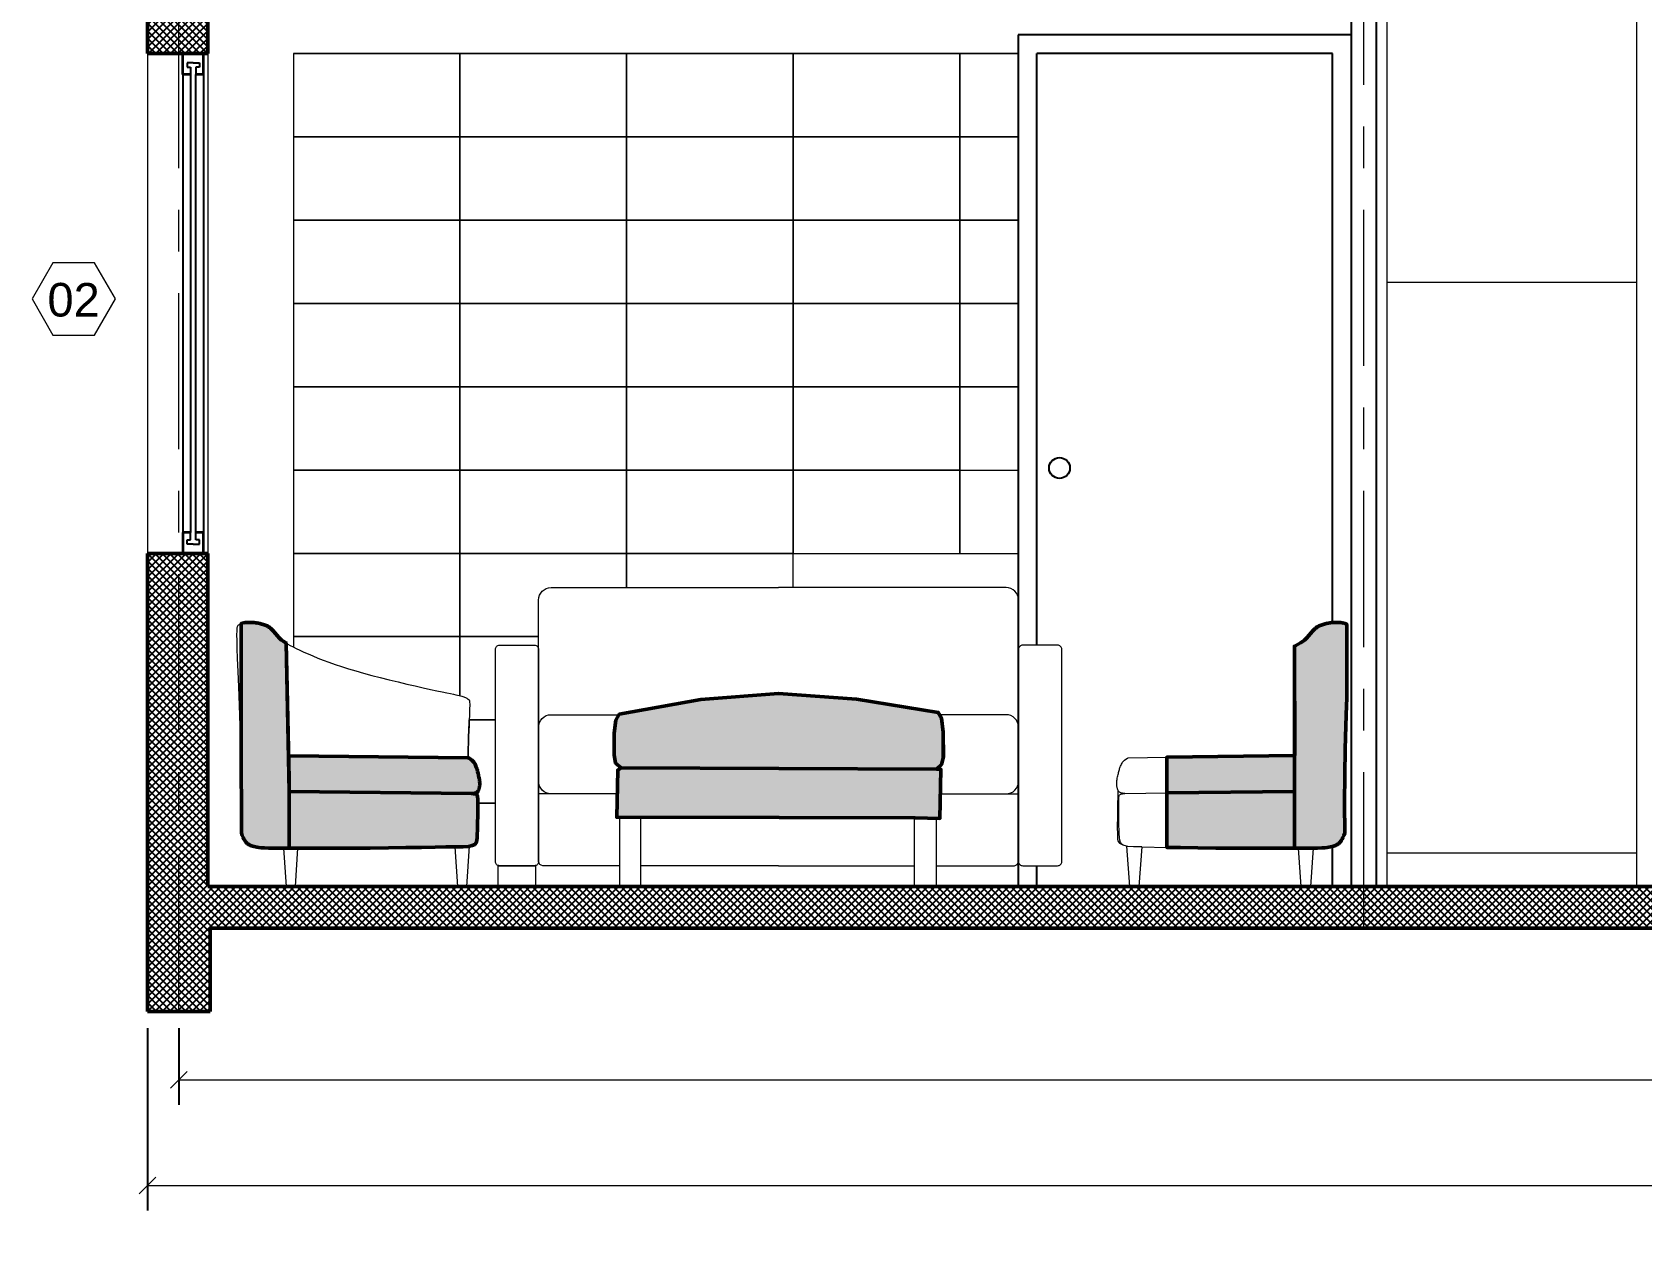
# Model space of a CAD drawing. Header units: inches. Extents: x -1721 to -585, y -6348 to -3019.
# Drawn here: x -957.595 to -953.731, y -3164.342 to -3161.426 of the extents above; entities that cross this region are included whole.
import ezdxf

# ---------------------------------------------------------------- set-up
doc = ezdxf.new("R2010")
doc.units = ezdxf.units.IN
doc.header["$MEASUREMENT"] = 0
doc.linetypes.add('$0$CENTRO2', pattern=[1.125, 0.75, -0.125, 0.125, -0.125])
for name, color, linetype, lineweight in [('$0$A-ELEV-MBE1_Num_Penna__7', 7, 'Continuous', 18), ('$0$A-SECT-MCUT', 7, 'Continuous', 35), ('$0$AA - montanti', 7, 'Continuous', 35), ('$0$AA - pareti sezionate', 236, 'Continuous', 50), ('$0$AA - serramenti e porte', 4, 'Continuous', 25), ('$0$AA - struttura finestre', 6, 'Continuous', 25), ('$0$AA pareti non sezionate', 2, 'Continuous', 25), ('$0$AA- arredo', 8, 'Continuous', 18), ('$0$SEZIONE ARREDO', 8, 'Continuous', 25), ('$1$AA - linee quote', 3, 'Continuous', 13)]:
    doc.layers.add(name, color=color, linetype=linetype, lineweight=lineweight)
doc.layers.add('$0$SEZIONE ARREDO_Num_Penna__2', color=7, linetype='Continuous', lineweight=18, true_color=0x666666)
doc.layers.add('$0$SEZIONE ARREDO_Num_Penna__251', color=7, linetype='Continuous', lineweight=18, true_color=0x656565)
doc.styles.add('$0$ARIAL', font='Arial.ttf')
doc.styles.add('$4$E-ROMANS', font='romans.shx', dxfattribs={"width": 0.8})
doc.dimstyles.new('$0$E-0100_TICK_12', dxfattribs={"dimscale": 0.001, "dimtxt": 70, "dimasz": 40, "dimexe": 60, "dimexo": 40, "dimgap": 60, "dimtad": 4, "dimdec": 0, "dimlfac": 100, "dimzin": 0, "dimdsep": 46, "dimtxsty": '$4$E-ROMANS', "dimblk": 'OBLIQUE', "dimblk1": 'OBLIQUE', "dimblk2": 'OBLIQUE', "dimcen": 60, "dimclrd": 256, "dimclre": 256, "dimclrt": 256, "dimadec": 0, "dimazin": 0, "dimtfac": 1, "dimtdec": 0, "dimtmove": 1, "dimatfit": 3, "dimldrblk": '$0$_Open90', "dimfxl": 1, "dimtfill": 1, "dimtolj": 1, "dimtzin": 0, "dimlwd": -1, "dimarcsym": 0})

# ---------------------------------------------------------------- blocks, each defined once
blk = doc.blocks.new('_Oblique')
at = {"color": 0, "linetype": 'ByBlock', "lineweight": -2}
blk.add_line((-0.5, -0.5), (0.5, 0.5), dxfattribs=at)
blk = doc.blocks.new('*D214')
at = {"layer": '$1$AA - linee quote', "linetype": 'Continuous', "lineweight": -2, "transparency": 16777216}
for p, q in [((-957.2432, -3163.8174), (-957.2432, -3164.0014)), ((-948.3232, -3163.8199), (-948.3232, -3164.0014))]:
    blk.add_line(p, q, dxfattribs=at)
at = {"layer": '$1$AA - linee quote', "transparency": 16777216}
blk.add_line((-957.2432, -3163.9414), (-948.3232, -3163.9414), dxfattribs=at)
at = {"layer": 'DEFPOINTS', "color": 0, "linetype": 'Continuous', "transparency": 16777216}
for p in [(-957.2432, -3163.7774), (-948.3232, -3163.7799), (-948.3232, -3163.9414)]:
    blk.add_point(p, dxfattribs=at)
at = {"layer": '$1$AA - linee quote', "linetype": 'Continuous', "transparency": 16777216, "xscale": 0.04, "yscale": 0.04, "zscale": 0.04, "rotation": 180}
blk.add_blockref('_Oblique', (-957.2432, -3163.9414), dxfattribs=at)
at = {"layer": '$1$AA - linee quote', "linetype": 'Continuous', "transparency": 16777216, "xscale": 0.04, "yscale": 0.04, "zscale": 0.04}
blk.add_blockref('_Oblique', (-948.3232, -3163.9414), dxfattribs=at)
at = {"layer": '$1$AA - linee quote', "linetype": 'Continuous', "transparency": 16777216, "insert": (-952.7832, -3164.0364), "char_height": 0.07, "attachment_point": 5, "style": '$4$E-ROMANS', "bg_fill": 3, "box_fill_scale": 1.25, "bg_fill_color": 256, "bg_fill_true_color": 13158600, "bg_fill_transparency": 0}
blk.add_mtext('\\A1;892', dxfattribs=at)
blk = doc.blocks.new('$0$_Open90')
at = {"color": 0, "linetype": 'ByBlock', "lineweight": -2}
for p, q in [((-19.685, 19.685), (0, 0)), ((0, 0), (-39.37, 0)), ((0, 0), (-19.685, -19.685))]:
    blk.add_line(p, q, dxfattribs=at)
blk = doc.blocks.new('*D215')
at = {"layer": '$1$AA - linee quote', "linetype": 'Continuous', "lineweight": -2, "transparency": 16777216}
for p, q in [((-957.3182, -3163.8174), (-957.3182, -3164.255)), ((-948.2482, -3163.8174), (-948.2482, -3164.255))]:
    blk.add_line(p, q, dxfattribs=at)
at = {"layer": '$1$AA - linee quote', "transparency": 16777216}
blk.add_line((-957.3182, -3164.195), (-948.2482, -3164.195), dxfattribs=at)
at = {"layer": 'DEFPOINTS', "color": 0, "linetype": 'Continuous', "transparency": 16777216}
for p in [(-957.3182, -3163.7774), (-948.2482, -3163.7774), (-948.2482, -3164.195)]:
    blk.add_point(p, dxfattribs=at)
at = {"layer": '$1$AA - linee quote', "linetype": 'Continuous', "transparency": 16777216, "xscale": 0.04, "yscale": 0.04, "zscale": 0.04, "rotation": 180}
blk.add_blockref('_Oblique', (-957.3182, -3164.195), dxfattribs=at)
at = {"layer": '$1$AA - linee quote', "linetype": 'Continuous', "transparency": 16777216, "xscale": 0.04, "yscale": 0.04, "zscale": 0.04}
blk.add_blockref('_Oblique', (-948.2482, -3164.195), dxfattribs=at)
at = {"layer": '$1$AA - linee quote', "linetype": 'Continuous', "transparency": 16777216, "insert": (-952.7832, -3164.29), "char_height": 0.07, "attachment_point": 5, "style": '$4$E-ROMANS', "bg_fill": 3, "box_fill_scale": 1.25, "bg_fill_color": 256, "bg_fill_true_color": 13158600, "bg_fill_transparency": 0}
blk.add_mtext('\\A1;907', dxfattribs=at)

msp = doc.modelspace()

# ---------------------------------------------------------------- hatches: boundary and pattern name
at = {"layer": '$0$SEZIONE ARREDO', "true_color": 0x000000}
h = msp.add_hatch(dxfattribs=at)
h.set_pattern_fill('ANSI37', color=18, scale=0.1, angle=-90)
h.set_pattern_definition([(315, (-1209.965505, -3057.126027), (0.00883883476, 0.00883883476), []), (45, (-1209.965505, -3057.126027), (-0.00883883476, 0.00883883476), [])])
h.paths.add_polyline_path([(-957.1736, -3161.4774), (-957.1736, -3161.2281), (-957.1682, -3161.2281), (-951.4182, -3161.2281), (-951.2682, -3161.2281), (-948.3882, -3161.2281), (-948.3882, -3163.4774), (-957.1736, -3163.4774), (-957.1736, -3162.6774), (-957.3182, -3162.6774), (-957.3182, -3163.4774), (-957.3182, -3163.7774), (-957.1682, -3163.7774), (-957.1682, -3163.5774), (-951.4182, -3163.5774), (-948.3982, -3163.5774), (-948.3982, -3163.7799), (-948.2482, -3163.7799), (-948.2482, -3161.1281), (-951.2732, -3161.1281), (-957.3182, -3161.1281), (-957.3182, -3161.4774)])
at = {"layer": '$0$SEZIONE ARREDO_Num_Penna__251', "linetype": 'Continuous', "lineweight": 18, "true_color": 0x656565}
for points in [[(-957.0935, -3163.1885), (-957.0932, -3163.2088), (-957.0927, -3163.2764), (-957.093, -3163.3496), (-957.0908, -3163.3552), (-957.0888, -3163.3598), (-957.0869, -3163.3637), (-957.085, -3163.3668), (-957.0832, -3163.3694), (-957.0814, -3163.3715), (-957.0796, -3163.3732), (-957.0777, -3163.3748), (-957.0756, -3163.3762), (-957.0735, -3163.3775), (-957.0711, -3163.3787), (-957.0685, -3163.3797), (-957.0657, -3163.3807), (-957.0625, -3163.3816), (-957.059, -3163.3824), (-957.0552, -3163.3831), (-957.0508, -3163.3837), (-957.0452, -3163.3842), (-957.0377, -3163.3846), (-957.0276, -3163.3849), (-957.0139, -3163.3851), (-956.996, -3163.3853), (-956.9786, -3163.3854), (-956.9786, -3163.2183), (-956.9857, -3162.8927), (-956.9864, -3162.8924), (-956.9904, -3162.8898), (-956.9938, -3162.8876), (-956.9965, -3162.8855), (-956.9987, -3162.8836), (-957.0006, -3162.8818), (-957.0023, -3162.8801), (-957.0038, -3162.8783), (-957.0054, -3162.8765), (-957.0069, -3162.8747), (-957.0084, -3162.8728), (-957.01, -3162.8709), (-957.0115, -3162.869), (-957.0131, -3162.8671), (-957.0147, -3162.8652), (-957.0164, -3162.8634), (-957.018, -3162.8617), (-957.0197, -3162.86), (-957.0215, -3162.8584), (-957.0233, -3162.8569), (-957.0252, -3162.8555), (-957.0272, -3162.8541), (-957.0292, -3162.8528), (-957.0314, -3162.8517), (-957.0337, -3162.8506), (-957.0361, -3162.8496), (-957.0385, -3162.8487), (-957.0411, -3162.8479), (-957.0436, -3162.8471), (-957.0463, -3162.8465), (-957.0489, -3162.8459), (-957.0516, -3162.8453), (-957.0543, -3162.8448), (-957.0569, -3162.8444), (-957.0596, -3162.844), (-957.0622, -3162.8437), (-957.0648, -3162.8434), (-957.0674, -3162.8433), (-957.0699, -3162.8431), (-957.0724, -3162.8431), (-957.0749, -3162.8431), (-957.0773, -3162.8431), (-957.0796, -3162.8433), (-957.0818, -3162.8434), (-957.0839, -3162.8437), (-957.086, -3162.844), (-957.0879, -3162.8443), (-957.0897, -3162.8447), (-957.0914, -3162.8451), (-957.093, -3162.8455), (-957.0935, -3162.8457)], [(-954.5201, -3163.385), (-954.5201, -3163.3851), (-954.5094, -3163.3849), (-954.4992, -3163.3846), (-954.4917, -3163.3842), (-954.4861, -3163.3837), (-954.4818, -3163.3831), (-954.4779, -3163.3824), (-954.4744, -3163.3816), (-954.4713, -3163.3807), (-954.4684, -3163.3798), (-954.4658, -3163.3787), (-954.4635, -3163.3775), (-954.4613, -3163.3762), (-954.4593, -3163.3748), (-954.4574, -3163.3733), (-954.4555, -3163.3715), (-954.4537, -3163.3694), (-954.4519, -3163.3668), (-954.4501, -3163.3637), (-954.4481, -3163.3599), (-954.4461, -3163.3552), (-954.4439, -3163.3496), (-954.4442, -3163.2764), (-954.4438, -3163.2089), (-954.4427, -3163.1472), (-954.4413, -3163.0914), (-954.4396, -3163.0418), (-954.4389, -3163.0266), (-954.4389, -3162.8479), (-954.4398, -3162.8473), (-954.4411, -3162.8467), (-954.4424, -3162.8461), (-954.4439, -3162.8456), (-954.4455, -3162.8451), (-954.4472, -3162.8447), (-954.449, -3162.8443), (-954.4509, -3162.844), (-954.453, -3162.8437), (-954.4551, -3162.8435), (-954.4574, -3162.8433), (-954.4597, -3162.8432), (-954.4621, -3162.8431), (-954.4645, -3162.8431), (-954.467, -3162.8431), (-954.4695, -3162.8433), (-954.4721, -3162.8435), (-954.4747, -3162.8437), (-954.4773, -3162.844), (-954.48, -3162.8444), (-954.4827, -3162.8449), (-954.4853, -3162.8454), (-954.488, -3162.8459), (-954.4907, -3162.8465), (-954.4933, -3162.8472), (-954.4959, -3162.8479), (-954.4984, -3162.8487), (-954.5009, -3162.8496), (-954.5033, -3162.8506), (-954.5055, -3162.8517), (-954.5077, -3162.8529), (-954.5098, -3162.8541), (-954.5117, -3162.8555), (-954.5136, -3162.8569), (-954.5155, -3162.8584), (-954.5172, -3162.86), (-954.5189, -3162.8617), (-954.5206, -3162.8635), (-954.5222, -3162.8653), (-954.5238, -3162.8671), (-954.5254, -3162.869), (-954.527, -3162.8709), (-954.5285, -3162.8728), (-954.5301, -3162.8747), (-954.5316, -3162.8765), (-954.5331, -3162.8783), (-954.5346, -3162.8801), (-954.5363, -3162.8818), (-954.5382, -3162.8836), (-954.5405, -3162.8855), (-954.5432, -3162.8876), (-954.5465, -3162.8898), (-954.5505, -3162.8924), (-954.5554, -3162.8952), (-954.5612, -3162.8985), (-954.5646, -3162.9002), (-954.5641, -3163.1625), (-954.5646, -3163.1625), (-954.5646, -3163.2491), (-954.5646, -3163.3854), (-954.5638, -3163.3854), (-954.555, -3163.3854), (-954.555, -3163.3851)], [(-955.8032, -3163.0138), (-955.9895, -3163.0282), (-956.1856, -3163.0638), (-956.1938, -3163.0781), (-956.1982, -3163.1095), (-956.1982, -3163.1615), (-956.1947, -3163.1809), (-956.1815, -3163.1927), (-955.4242, -3163.1957), (-955.4122, -3163.1843), (-955.4082, -3163.1692), (-955.4082, -3163.1201), (-955.4084, -3163.1071), (-955.4124, -3163.073), (-955.42, -3163.0593), (-955.6159, -3163.0275)], [(-956.5493, -3163.1684), (-956.9786, -3163.1633), (-956.9786, -3163.2183), (-956.9779, -3163.249), (-956.5404, -3163.2543), (-956.5401, -3163.2543), (-956.5392, -3163.2542), (-956.5378, -3163.2542), (-956.5362, -3163.254), (-956.5343, -3163.2537), (-956.5323, -3163.2533), (-956.5304, -3163.2527), (-956.5286, -3163.2519), (-956.5271, -3163.2509), (-956.5258, -3163.2497), (-956.5248, -3163.2484), (-956.524, -3163.2469), (-956.5233, -3163.2453), (-956.5227, -3163.2437), (-956.5223, -3163.2421), (-956.5219, -3163.2404), (-956.5215, -3163.2388), (-956.5212, -3163.2371), (-956.5209, -3163.2355), (-956.5207, -3163.2337), (-956.5206, -3163.2319), (-956.5206, -3163.2299), (-956.5207, -3163.2278), (-956.5209, -3163.2255), (-956.5212, -3163.223), (-956.5216, -3163.2203), (-956.5221, -3163.2175), (-956.5227, -3163.2147), (-956.5233, -3163.2118), (-956.524, -3163.2089), (-956.5246, -3163.2062), (-956.5253, -3163.2035), (-956.5259, -3163.2011), (-956.5265, -3163.1988), (-956.5271, -3163.1966), (-956.5278, -3163.1945), (-956.5284, -3163.1924), (-956.5292, -3163.1904), (-956.53, -3163.1883), (-956.531, -3163.1861), (-956.5321, -3163.1838), (-956.5334, -3163.1815), (-956.535, -3163.1791), (-956.537, -3163.1767), (-956.5396, -3163.1742), (-956.5427, -3163.1718), (-956.5465, -3163.1695), (-956.5487, -3163.1684), (-956.5485, -3163.1608), (-956.5482, -3163.1465), (-956.5478, -3163.132), (-956.5474, -3163.1175), (-956.5469, -3163.1034), (-956.5464, -3163.09), (-956.5459, -3163.0775), (-956.5459, -3163.0774), (-956.5466, -3163.0774)], [(-955.4242, -3163.1957), (-956.1815, -3163.1927), (-956.1892, -3163.1976), (-956.1919, -3163.3111), (-955.8021, -3163.3113), (-955.4755, -3163.3125), (-955.4157, -3163.3138), (-955.4136, -3163.1962), (-955.4239, -3163.1955)], [(-954.5646, -3163.2491), (-954.5646, -3163.1625), (-954.8711, -3163.1668), (-954.8711, -3163.2528)], [(-956.5256, -3163.2774), (-956.5256, -3163.2758), (-956.5256, -3163.2703), (-956.5257, -3163.2659), (-956.526, -3163.2626), (-956.5264, -3163.2602), (-956.5271, -3163.2584), (-956.528, -3163.2572), (-956.5293, -3163.2563), (-956.5308, -3163.2556), (-956.5326, -3163.2551), (-956.5344, -3163.2548), (-956.5362, -3163.2545), (-956.5379, -3163.2544), (-956.5392, -3163.2543), (-956.5401, -3163.2543), (-956.5404, -3163.2543), (-956.9779, -3163.249), (-956.9786, -3163.2183), (-956.9786, -3163.3854), (-956.9732, -3163.3854), (-956.9446, -3163.3854), (-956.9099, -3163.3854), (-956.8704, -3163.3853), (-956.8278, -3163.3851), (-956.7838, -3163.3849), (-956.7401, -3163.3845), (-956.6984, -3163.384), (-956.6605, -3163.3834), (-956.6279, -3163.3827), (-956.6021, -3163.3819), (-956.5787, -3163.3824), (-956.5609, -3163.3822), (-956.5478, -3163.3812), (-956.5388, -3163.3792), (-956.5329, -3163.3762), (-956.5296, -3163.3721), (-956.5279, -3163.3666), (-956.5271, -3163.3597), (-956.5266, -3163.3514), (-956.5262, -3163.342), (-956.5259, -3163.3318), (-956.5258, -3163.3212), (-956.5256, -3163.3106), (-956.5256, -3163.3004), (-956.5256, -3163.291), (-956.5256, -3163.2827)], [(-954.5646, -3163.2491), (-954.8711, -3163.2528), (-954.8711, -3163.3835), (-954.8385, -3163.384), (-954.7968, -3163.3845), (-954.7532, -3163.3849), (-954.7092, -3163.3851), (-954.6666, -3163.3853), (-954.6271, -3163.3854), (-954.5924, -3163.3855), (-954.5646, -3163.3854)]]:
    msp.add_hatch(color=251, dxfattribs=at).paths.add_polyline_path(points)

# ---------------------------------------------------------------- linework, layer by layer
at = {"layer": '$0$A-ELEV-MBE1_Num_Penna__7', "color": 7, "linetype": 'Continuous', "lineweight": 18, "flags": 128}
msp.add_lwpolyline([(-956.4832, -3163.2774), (-956.5262, -3163.2774)], dxfattribs=at)
at = {"layer": '$0$A-SECT-MCUT'}
msp.add_lwpolyline([(-957.1682, -3163.4774), (-957.1736, -3163.4774)], dxfattribs=at)
at = {"layer": '$0$AA - montanti'}
for p, q in [((-957.2336, -3161.5274), (-957.2336, -3161.4774)), ((-957.1836, -3161.5274), (-957.1836, -3161.4774)), ((-957.2151, -3161.5274), (-957.2336, -3161.5274)), ((-957.1836, -3161.5274), (-957.202, -3161.5274)), ((-957.2151, -3162.6274), (-957.2336, -3162.6274)), ((-957.2336, -3162.6274), (-957.2336, -3162.6774)), ((-957.1836, -3162.6274), (-957.202, -3162.6274)), ((-957.1836, -3162.6774), (-957.1836, -3162.6274))]:
    msp.add_line(p, q, dxfattribs=at)
at = {"layer": '$0$AA - pareti sezionate'}
for p, q in [((-957.3182, -3161.1281), (-957.3182, -3161.4774)), ((-957.1736, -3161.2281), (-957.1736, -3161.4774)), ((-957.1736, -3161.4774), (-957.3182, -3161.4774)), ((-957.1736, -3162.6774), (-957.3182, -3162.6774)), ((-957.3182, -3162.6774), (-957.3182, -3163.4774)), ((-957.1736, -3163.4774), (-957.1736, -3162.6774)), ((-957.0945, -3162.8461), (-957.093, -3162.8455)), ((-957.093, -3162.8455), (-957.0914, -3162.8451)), ((-957.0914, -3162.8451), (-957.0897, -3162.8447)), ((-957.0897, -3162.8447), (-957.0879, -3162.8443)), ((-957.0879, -3162.8443), (-957.086, -3162.844)), ((-957.086, -3162.844), (-957.0839, -3162.8437)), ((-957.0839, -3162.8437), (-957.0818, -3162.8434)), ((-957.0818, -3162.8434), (-957.0796, -3162.8433)), ((-957.0796, -3162.8433), (-957.0773, -3162.8431)), ((-957.0773, -3162.8431), (-957.0749, -3162.8431)), ((-957.0749, -3162.8431), (-957.0724, -3162.8431)), ((-957.0724, -3162.8431), (-957.0699, -3162.8431)), ((-957.0699, -3162.8431), (-957.0674, -3162.8433)), ((-957.0674, -3162.8433), (-957.0648, -3162.8434)), ((-957.0648, -3162.8434), (-957.0622, -3162.8437)), ((-957.0622, -3162.8437), (-957.0596, -3162.844)), ((-957.0596, -3162.844), (-957.0569, -3162.8444)), ((-957.0569, -3162.8444), (-957.0543, -3162.8448)), ((-957.0543, -3162.8448), (-957.0516, -3162.8453)), ((-957.0516, -3162.8453), (-957.0489, -3162.8459)), ((-957.0489, -3162.8459), (-957.0463, -3162.8465)), ((-957.0463, -3162.8465), (-957.0436, -3162.8471)), ((-957.0436, -3162.8471), (-957.0411, -3162.8479)), ((-957.0411, -3162.8479), (-957.0385, -3162.8487)), ((-957.0385, -3162.8487), (-957.0361, -3162.8496)), ((-957.0361, -3162.8496), (-957.0337, -3162.8506)), ((-957.0337, -3162.8506), (-957.0314, -3162.8517)), ((-957.0314, -3162.8517), (-957.0292, -3162.8528)), ((-957.0292, -3162.8528), (-957.0272, -3162.8541)), ((-957.0272, -3162.8541), (-957.0252, -3162.8555)), ((-957.0252, -3162.8555), (-957.0233, -3162.8569)), ((-957.0233, -3162.8569), (-957.0215, -3162.8584)), ((-957.0215, -3162.8584), (-957.0197, -3162.86)), ((-957.0197, -3162.86), (-957.018, -3162.8617)), ((-957.018, -3162.8617), (-957.0164, -3162.8634)), ((-957.0164, -3162.8634), (-957.0147, -3162.8652)), ((-957.0147, -3162.8652), (-957.0131, -3162.8671)), ((-957.0131, -3162.8671), (-957.0115, -3162.869)), ((-957.0115, -3162.869), (-957.01, -3162.8709)), ((-957.01, -3162.8709), (-957.0084, -3162.8728)), ((-957.0084, -3162.8728), (-957.0069, -3162.8747)), ((-957.0069, -3162.8747), (-957.0054, -3162.8765)), ((-957.0054, -3162.8765), (-957.0038, -3162.8783)), ((-957.0038, -3162.8783), (-957.0023, -3162.8801)), ((-957.0023, -3162.8801), (-957.0006, -3162.8818)), ((-957.0006, -3162.8818), (-956.9987, -3162.8836)), ((-956.9987, -3162.8836), (-956.9965, -3162.8855)), ((-956.9965, -3162.8855), (-956.9938, -3162.8876)), ((-956.9938, -3162.8876), (-956.9904, -3162.8898)), ((-956.9904, -3162.8898), (-956.9864, -3162.8924)), ((-956.9779, -3163.249), (-956.9857, -3162.8927)), ((-956.5493, -3163.1684), (-956.9786, -3163.1633)), ((-957.0927, -3163.2764), (-957.0932, -3163.2088)), ((-956.5404, -3163.2543), (-956.9779, -3163.249)), ((-957.093, -3163.3496), (-957.0927, -3163.2764)), ((-957.0908, -3163.3552), (-957.093, -3163.3496)), ((-957.0888, -3163.3598), (-957.0908, -3163.3552)), ((-957.0869, -3163.3637), (-957.0888, -3163.3598)), ((-957.085, -3163.3668), (-957.0869, -3163.3637)), ((-957.0832, -3163.3694), (-957.085, -3163.3668)), ((-957.0814, -3163.3715), (-957.0832, -3163.3694)), ((-957.0796, -3163.3732), (-957.0814, -3163.3715)), ((-957.0777, -3163.3748), (-957.0796, -3163.3732)), ((-957.0756, -3163.3762), (-957.0777, -3163.3748)), ((-957.0735, -3163.3775), (-957.0756, -3163.3762)), ((-957.0711, -3163.3787), (-957.0735, -3163.3775)), ((-957.0685, -3163.3797), (-957.0711, -3163.3787)), ((-957.0657, -3163.3807), (-957.0685, -3163.3797)), ((-957.0625, -3163.3816), (-957.0657, -3163.3807)), ((-957.059, -3163.3824), (-957.0625, -3163.3816)), ((-957.0552, -3163.3831), (-957.059, -3163.3824)), ((-957.0508, -3163.3837), (-957.0552, -3163.3831)), ((-957.0452, -3163.3842), (-957.0508, -3163.3837)), ((-957.0377, -3163.3846), (-957.0452, -3163.3842)), ((-957.0276, -3163.3849), (-957.0377, -3163.3846)), ((-957.0139, -3163.3851), (-957.0276, -3163.3849)), ((-956.996, -3163.3853), (-957.0139, -3163.3851)), ((-956.9732, -3163.3854), (-956.996, -3163.3853)), ((-956.9446, -3163.3854), (-956.9732, -3163.3854)), ((-956.9099, -3163.3854), (-956.9446, -3163.3854)), ((-956.8704, -3163.3853), (-956.9099, -3163.3854)), ((-956.8278, -3163.3851), (-956.8704, -3163.3853)), ((-956.7838, -3163.3849), (-956.8278, -3163.3851)), ((-956.7401, -3163.3845), (-956.7838, -3163.3849)), ((-956.6984, -3163.384), (-956.7401, -3163.3845)), ((-956.6605, -3163.3834), (-956.6984, -3163.384)), ((-956.6279, -3163.3827), (-956.6605, -3163.3834)), ((-956.6021, -3163.3819), (-956.6279, -3163.3827)), ((-957.3182, -3163.7774), (-957.3182, -3163.4774)), ((-957.1682, -3163.5774), (-957.1682, -3163.7774)), ((-957.1682, -3163.7774), (-957.3182, -3163.7774)), ((-957.1732, -3163.7774), (-957.3132, -3163.7774))]:
    msp.add_line(p, q, dxfattribs=at)
at = {"layer": '$0$AA - pareti sezionate', "linetype": 'ByBlock'}
msp.add_line((-954.5646, -3162.9002), (-954.5646, -3163.2491), dxfattribs=at)
at = {"layer": '$0$AA - pareti sezionate', "flags": 128}
for points in [[(-957.0935, -3163.1885), (-957.0932, -3163.2088), (-957.0927, -3163.2764), (-957.093, -3163.3496), (-957.0908, -3163.3552), (-957.0888, -3163.3598), (-957.0869, -3163.3637), (-957.085, -3163.3668), (-957.0832, -3163.3694), (-957.0814, -3163.3715), (-957.0796, -3163.3732), (-957.0777, -3163.3748), (-957.0756, -3163.3762), (-957.0735, -3163.3775), (-957.0711, -3163.3787), (-957.0685, -3163.3797), (-957.0657, -3163.3807), (-957.0625, -3163.3816), (-957.059, -3163.3824), (-957.0552, -3163.3831), (-957.0508, -3163.3837), (-957.0452, -3163.3842), (-957.0377, -3163.3846), (-957.0276, -3163.3849), (-957.0139, -3163.3851), (-956.996, -3163.3853), (-956.9786, -3163.3854), (-956.9786, -3163.2183), (-956.9857, -3162.8927), (-956.9864, -3162.8924), (-956.9904, -3162.8898), (-956.9938, -3162.8876), (-956.9965, -3162.8855), (-956.9987, -3162.8836), (-957.0006, -3162.8818), (-957.0023, -3162.8801), (-957.0038, -3162.8783), (-957.0054, -3162.8765), (-957.0069, -3162.8747), (-957.0084, -3162.8728), (-957.01, -3162.8709), (-957.0115, -3162.869), (-957.0131, -3162.8671), (-957.0147, -3162.8652), (-957.0164, -3162.8634), (-957.018, -3162.8617), (-957.0197, -3162.86), (-957.0215, -3162.8584), (-957.0233, -3162.8569), (-957.0252, -3162.8555), (-957.0272, -3162.8541), (-957.0292, -3162.8528), (-957.0314, -3162.8517), (-957.0337, -3162.8506), (-957.0361, -3162.8496), (-957.0385, -3162.8487), (-957.0411, -3162.8479), (-957.0436, -3162.8471), (-957.0463, -3162.8465), (-957.0489, -3162.8459), (-957.0516, -3162.8453), (-957.0543, -3162.8448), (-957.0569, -3162.8444), (-957.0596, -3162.844), (-957.0622, -3162.8437), (-957.0648, -3162.8434), (-957.0674, -3162.8433), (-957.0699, -3162.8431), (-957.0724, -3162.8431), (-957.0749, -3162.8431), (-957.0773, -3162.8431), (-957.0796, -3162.8433), (-957.0818, -3162.8434), (-957.0839, -3162.8437), (-957.086, -3162.844), (-957.0879, -3162.8443), (-957.0897, -3162.8447), (-957.0914, -3162.8451), (-957.093, -3162.8455), (-957.0935, -3162.8457)], [(-955.8032, -3163.0138), (-955.9895, -3163.0282), (-956.1856, -3163.0638), (-956.1938, -3163.0781), (-956.1982, -3163.1095), (-956.1982, -3163.1615), (-956.1947, -3163.1809), (-956.1815, -3163.1927), (-955.4242, -3163.1957), (-955.4122, -3163.1843), (-955.4082, -3163.1692), (-955.4082, -3163.1201), (-955.4084, -3163.1071), (-955.4124, -3163.073), (-955.42, -3163.0593), (-955.6159, -3163.0275)], [(-955.4242, -3163.1957), (-956.1815, -3163.1927), (-956.1892, -3163.1976), (-956.1919, -3163.3111), (-955.8021, -3163.3113), (-955.4755, -3163.3125), (-955.4157, -3163.3138), (-955.4136, -3163.1962), (-955.4239, -3163.1955)], [(-956.5256, -3163.2774), (-956.5256, -3163.2758), (-956.5256, -3163.2703), (-956.5257, -3163.2659), (-956.526, -3163.2626), (-956.5264, -3163.2602), (-956.5271, -3163.2584), (-956.528, -3163.2572), (-956.5293, -3163.2563), (-956.5308, -3163.2556), (-956.5326, -3163.2551), (-956.5344, -3163.2548), (-956.5362, -3163.2545), (-956.5379, -3163.2544), (-956.5392, -3163.2543), (-956.5401, -3163.2543), (-956.5404, -3163.2543), (-956.9779, -3163.249), (-956.9786, -3163.2183), (-956.9786, -3163.3854), (-956.9732, -3163.3854), (-956.9446, -3163.3854), (-956.9099, -3163.3854), (-956.8704, -3163.3853), (-956.8278, -3163.3851), (-956.7838, -3163.3849), (-956.7401, -3163.3845), (-956.6984, -3163.384), (-956.6605, -3163.3834), (-956.6279, -3163.3827), (-956.6021, -3163.3819), (-956.5787, -3163.3824), (-956.5609, -3163.3822), (-956.5478, -3163.3812), (-956.5388, -3163.3792), (-956.5329, -3163.3762), (-956.5296, -3163.3721), (-956.5279, -3163.3666), (-956.5271, -3163.3597), (-956.5266, -3163.3514), (-956.5262, -3163.342), (-956.5259, -3163.3318), (-956.5258, -3163.3212), (-956.5256, -3163.3106), (-956.5256, -3163.3004), (-956.5256, -3163.291), (-956.5256, -3163.2827)]]:
    msp.add_lwpolyline(points, close=True, dxfattribs=at)
at = {"layer": '$0$AA - pareti sezionate', "linetype": 'ByBlock', "flags": 128}
for points in [[(-954.5201, -3163.385), (-954.5201, -3163.3851), (-954.5094, -3163.3849), (-954.4992, -3163.3846), (-954.4917, -3163.3842), (-954.4861, -3163.3837), (-954.4818, -3163.3831), (-954.4779, -3163.3824), (-954.4744, -3163.3816), (-954.4713, -3163.3807), (-954.4684, -3163.3798), (-954.4658, -3163.3787), (-954.4635, -3163.3775), (-954.4613, -3163.3762), (-954.4593, -3163.3748), (-954.4574, -3163.3733), (-954.4555, -3163.3715), (-954.4537, -3163.3694), (-954.4519, -3163.3668), (-954.4501, -3163.3637), (-954.4481, -3163.3599), (-954.4461, -3163.3552), (-954.4439, -3163.3496), (-954.4442, -3163.2764), (-954.4438, -3163.2089), (-954.4427, -3163.1472), (-954.4413, -3163.0914), (-954.4396, -3163.0418), (-954.4389, -3163.0266), (-954.4389, -3162.8479), (-954.4398, -3162.8473), (-954.4411, -3162.8467), (-954.4424, -3162.8461), (-954.4439, -3162.8456), (-954.4455, -3162.8451), (-954.4472, -3162.8447), (-954.449, -3162.8443), (-954.4509, -3162.844), (-954.453, -3162.8437), (-954.4551, -3162.8435), (-954.4574, -3162.8433), (-954.4597, -3162.8432), (-954.4621, -3162.8431), (-954.4645, -3162.8431), (-954.467, -3162.8431), (-954.4695, -3162.8433), (-954.4721, -3162.8435), (-954.4747, -3162.8437), (-954.4773, -3162.844), (-954.48, -3162.8444), (-954.4827, -3162.8449), (-954.4853, -3162.8454), (-954.488, -3162.8459), (-954.4907, -3162.8465), (-954.4933, -3162.8472), (-954.4959, -3162.8479), (-954.4984, -3162.8487), (-954.5009, -3162.8496), (-954.5033, -3162.8506), (-954.5055, -3162.8517), (-954.5077, -3162.8529), (-954.5098, -3162.8541), (-954.5117, -3162.8555), (-954.5136, -3162.8569), (-954.5155, -3162.8584), (-954.5172, -3162.86), (-954.5189, -3162.8617), (-954.5206, -3162.8635), (-954.5222, -3162.8653), (-954.5238, -3162.8671), (-954.5254, -3162.869), (-954.527, -3162.8709), (-954.5285, -3162.8728), (-954.5301, -3162.8747), (-954.5316, -3162.8765), (-954.5331, -3162.8783), (-954.5346, -3162.8801), (-954.5363, -3162.8818), (-954.5382, -3162.8836), (-954.5405, -3162.8855), (-954.5432, -3162.8876), (-954.5465, -3162.8898), (-954.5505, -3162.8924), (-954.5554, -3162.8952), (-954.5612, -3162.8985), (-954.5646, -3162.9002), (-954.5641, -3163.1625), (-954.5646, -3163.1625), (-954.5646, -3163.2491), (-954.5646, -3163.3854), (-954.5638, -3163.3854), (-954.555, -3163.3854), (-954.555, -3163.3851)], [(-954.5646, -3163.2491), (-954.5646, -3163.1625), (-954.8711, -3163.1668), (-954.8711, -3163.2528)], [(-954.5646, -3163.2491), (-954.8711, -3163.2528), (-954.8711, -3163.3835), (-954.8385, -3163.384), (-954.7968, -3163.3845), (-954.7532, -3163.3849), (-954.7092, -3163.3851), (-954.6666, -3163.3853), (-954.6271, -3163.3854), (-954.5924, -3163.3855), (-954.5646, -3163.3854)]]:
    msp.add_lwpolyline(points, close=True, dxfattribs=at)
at = {"layer": '$0$AA - pareti sezionate', "flags": 128}
for points in [[(-956.1815, -3163.1927), (-956.1947, -3163.1809), (-956.1982, -3163.1615), (-956.1982, -3163.1095), (-956.1938, -3163.0781), (-956.1856, -3163.0638), (-955.9895, -3163.0282), (-955.8032, -3163.0138), (-955.6159, -3163.0275), (-955.42, -3163.0593), (-955.4124, -3163.073), (-955.4084, -3163.1071), (-955.4073, -3163.1658), (-955.4122, -3163.1843), (-955.4242, -3163.1957), (-956.1815, -3163.1927), (-956.1892, -3163.1976), (-956.1919, -3163.3111), (-955.8021, -3163.3113), (-955.4755, -3163.3125), (-955.4157, -3163.3138), (-955.4136, -3163.1962), (-955.4239, -3163.1955)], [(-956.6021, -3163.3819), (-956.5787, -3163.3824), (-956.5609, -3163.3822), (-956.5478, -3163.3812), (-956.5388, -3163.3792), (-956.5329, -3163.3762), (-956.5296, -3163.3721), (-956.5279, -3163.3666), (-956.5271, -3163.3597), (-956.5266, -3163.3514), (-956.5262, -3163.342), (-956.5259, -3163.3318), (-956.5258, -3163.3212), (-956.5256, -3163.3106), (-956.5256, -3163.3004), (-956.5256, -3163.291), (-956.5256, -3163.2827), (-956.5256, -3163.2758), (-956.5256, -3163.2703), (-956.5257, -3163.2659), (-956.526, -3163.2626), (-956.5264, -3163.2602), (-956.5271, -3163.2584), (-956.528, -3163.2572), (-956.5293, -3163.2563), (-956.5308, -3163.2556), (-956.5326, -3163.2551), (-956.5344, -3163.2548), (-956.5362, -3163.2545), (-956.5379, -3163.2544), (-956.5392, -3163.2543), (-956.5401, -3163.2543), (-956.5404, -3163.2543), (-956.5401, -3163.2543), (-956.5392, -3163.2542), (-956.5378, -3163.2542), (-956.5362, -3163.254), (-956.5343, -3163.2537), (-956.5323, -3163.2533), (-956.5304, -3163.2527), (-956.5286, -3163.2519), (-956.5271, -3163.2509), (-956.5258, -3163.2497), (-956.5248, -3163.2484), (-956.524, -3163.2469), (-956.5233, -3163.2453), (-956.5227, -3163.2437), (-956.5223, -3163.2421), (-956.5219, -3163.2404), (-956.5215, -3163.2388), (-956.5212, -3163.2371), (-956.5209, -3163.2355), (-956.5207, -3163.2337), (-956.5206, -3163.2319), (-956.5206, -3163.2299), (-956.5207, -3163.2278), (-956.5209, -3163.2255), (-956.5212, -3163.223), (-956.5216, -3163.2203), (-956.5221, -3163.2175), (-956.5227, -3163.2147), (-956.5233, -3163.2118), (-956.524, -3163.2089), (-956.5246, -3163.2062), (-956.5253, -3163.2035), (-956.5259, -3163.2011), (-956.5265, -3163.1988), (-956.5271, -3163.1966), (-956.5278, -3163.1945), (-956.5284, -3163.1924), (-956.5292, -3163.1904), (-956.53, -3163.1883), (-956.531, -3163.1861), (-956.5321, -3163.1838), (-956.5334, -3163.1815), (-956.535, -3163.1791), (-956.537, -3163.1767), (-956.5396, -3163.1742), (-956.5427, -3163.1718), (-956.5465, -3163.1695), (-956.5487, -3163.1684)]]:
    msp.add_lwpolyline(points, dxfattribs=at)
at = {"layer": '$0$AA - pareti sezionate'}
for points in [[(-957.1736, -3163.4774), (-948.3882, -3163.4774)], [(-951.4182, -3163.5774), (-957.1682, -3163.5774)]]:
    msp.add_lwpolyline(points, dxfattribs=at)
at = {"layer": '$0$AA - serramenti e porte'}
for p, q in [((-955.2282, -3161.4324), (-955.2282, -3163.4774)), ((-954.4282, -3161.4324), (-955.2282, -3161.4324)), ((-954.4732, -3161.4774), (-955.1832, -3161.4774)), ((-954.6882, -3161.4774), (-955.1832, -3161.4774)), ((-955.1832, -3162.8978), (-955.1832, -3161.4774)), ((-954.4731, -3162.8436), (-954.4732, -3161.4774)), ((-957.2336, -3161.5274), (-957.2336, -3162.6274)), ((-957.1836, -3161.5274), (-957.1836, -3162.6274)), ((-954.4731, -3163.4774), (-954.4731, -3163.3813)), ((-955.1832, -3163.4774), (-955.1832, -3163.4274))]:
    msp.add_line(p, q, dxfattribs=at)
msp.add_circle((-955.1287, -3162.4724), 0.025, dxfattribs=at)
at = {"layer": '$0$AA - struttura finestre'}
for p, q in [((-957.2086, -3161.4997), (-957.2234, -3161.4997)), ((-957.2234, -3161.4997), (-957.2234, -3161.5098)), ((-957.2234, -3161.5098), (-957.2151, -3161.5098)), ((-957.2151, -3161.5098), (-957.2151, -3161.5274)), ((-957.2151, -3161.5274), (-957.2151, -3162.6274)), ((-957.2086, -3161.4997), (-957.1938, -3161.4997)), ((-957.1938, -3161.5098), (-957.202, -3161.5098)), ((-957.202, -3161.5098), (-957.202, -3161.5274)), ((-957.202, -3162.6274), (-957.202, -3161.5274)), ((-957.1938, -3161.4997), (-957.1938, -3161.5098)), ((-957.2234, -3162.6451), (-957.2151, -3162.6451)), ((-957.2151, -3162.6451), (-957.2151, -3162.6274)), ((-957.202, -3162.6451), (-957.202, -3162.6274)), ((-957.1938, -3162.6451), (-957.202, -3162.6451)), ((-957.1938, -3162.6551), (-957.1938, -3162.6451)), ((-957.2086, -3162.6551), (-957.2234, -3162.6551)), ((-957.2086, -3162.6551), (-957.1938, -3162.6551))]:
    msp.add_line(p, q, dxfattribs=at)
at = {"layer": '$0$AA pareti non sezionate'}
for p, q in [((-954.4282, -3161.2281), (-954.4282, -3163.4774)), ((-954.3682, -3161.2281), (-954.3682, -3163.4774))]:
    msp.add_line(p, q, dxfattribs=at)
at = {"layer": '$0$AA- arredo', "linetype": 'Continuous', "lineweight": 18}
for p, q in [((-954.3432, -3161.2774), (-954.3432, -3163.4774)), ((-953.7432, -3161.2774), (-953.7432, -3163.4774)), ((-953.7432, -3162.0274), (-954.3432, -3162.0274)), ((-957.0959, -3162.8466), (-957.0945, -3162.8461)), ((-957.1036, -3162.8732), (-957.1034, -3162.8635)), ((-957.1035, -3162.887), (-957.1036, -3162.8732)), ((-957.1034, -3162.8635), (-957.103, -3162.8571)), ((-957.103, -3162.8571), (-957.1023, -3162.8533)), ((-957.1023, -3162.8533), (-957.1014, -3162.8511)), ((-957.1014, -3162.8511), (-957.1005, -3162.8499)), ((-957.1005, -3162.8499), (-957.0994, -3162.8489)), ((-957.0994, -3162.8489), (-957.0983, -3162.8481)), ((-957.0983, -3162.8481), (-957.0971, -3162.8473)), ((-957.0971, -3162.8473), (-957.0959, -3162.8466)), ((-957.103, -3162.9058), (-957.1035, -3162.887)), ((-957.1021, -3162.9302), (-957.103, -3162.9058)), ((-956.9864, -3162.8924), (-956.9815, -3162.8952)), ((-956.9815, -3162.8952), (-956.9757, -3162.8984)), ((-956.9757, -3162.8984), (-956.969, -3162.902)), ((-956.969, -3162.902), (-956.9614, -3162.9059)), ((-956.9614, -3162.9059), (-956.9528, -3162.91)), ((-956.9528, -3162.91), (-956.9433, -3162.9144)), ((-956.9433, -3162.9144), (-956.933, -3162.919)), ((-956.933, -3162.919), (-956.9217, -3162.9238)), ((-957.1008, -3162.961), (-957.1021, -3162.9302)), ((-957.0991, -3162.9982), (-957.1008, -3162.961)), ((-956.9217, -3162.9238), (-956.9096, -3162.9287)), ((-956.9096, -3162.9287), (-956.8966, -3162.9337)), ((-956.8966, -3162.9337), (-956.8828, -3162.9388)), ((-956.8828, -3162.9388), (-956.868, -3162.9439)), ((-956.868, -3162.9439), (-956.8524, -3162.9491)), ((-956.8524, -3162.9491), (-956.8357, -3162.9544)), ((-956.8357, -3162.9544), (-956.8181, -3162.9597)), ((-956.8181, -3162.9597), (-956.7996, -3162.965)), ((-957.0974, -3163.0417), (-957.0991, -3162.9982)), ((-956.7996, -3162.965), (-956.78, -3162.9704)), ((-956.78, -3162.9704), (-956.7594, -3162.9758)), ((-956.7594, -3162.9758), (-956.7382, -3162.9811)), ((-956.7382, -3162.9811), (-956.7169, -3162.9862)), ((-956.7169, -3162.9862), (-956.6959, -3162.9912)), ((-956.6959, -3162.9912), (-956.6756, -3162.9958)), ((-956.6756, -3162.9958), (-956.6565, -3163.0001)), ((-956.6565, -3163.0001), (-956.6391, -3163.004)), ((-956.6391, -3163.004), (-956.6237, -3163.0073)), ((-956.6237, -3163.0073), (-956.6107, -3163.0101)), ((-956.6107, -3163.0101), (-956.6, -3163.0123)), ((-956.6, -3163.0123), (-956.5912, -3163.0141)), ((-956.5912, -3163.0141), (-956.5841, -3163.0156)), ((-956.5841, -3163.0156), (-956.5785, -3163.0167)), ((-956.5785, -3163.0167), (-956.5739, -3163.0177)), ((-956.5739, -3163.0177), (-956.5702, -3163.0186)), ((-956.5702, -3163.0186), (-956.567, -3163.0194)), ((-956.567, -3163.0194), (-956.5641, -3163.0203)), ((-956.5641, -3163.0203), (-956.5615, -3163.0212)), ((-956.5615, -3163.0212), (-956.5592, -3163.0221)), ((-956.5592, -3163.0221), (-956.5571, -3163.0229)), ((-956.5571, -3163.0229), (-956.5552, -3163.0238)), ((-956.5552, -3163.0238), (-956.5536, -3163.0246)), ((-956.5536, -3163.0246), (-956.5521, -3163.0254)), ((-956.5521, -3163.0254), (-956.5509, -3163.0261)), ((-956.5509, -3163.0261), (-956.5499, -3163.0267)), ((-956.5499, -3163.0267), (-956.549, -3163.0272)), ((-956.549, -3163.0272), (-956.5482, -3163.0276)), ((-956.5482, -3163.0276), (-956.5476, -3163.0281)), ((-956.5476, -3163.0281), (-956.5471, -3163.0285)), ((-956.5471, -3163.0285), (-956.5467, -3163.029)), ((-956.5467, -3163.029), (-956.5463, -3163.0294)), ((-956.5463, -3163.0294), (-956.546, -3163.03)), ((-956.546, -3163.03), (-956.5457, -3163.0306)), ((-956.5457, -3163.0306), (-956.5454, -3163.0316)), ((-956.5454, -3163.0316), (-956.5452, -3163.0331)), ((-956.5452, -3163.0331), (-956.545, -3163.0354)), ((-956.545, -3163.0354), (-956.5449, -3163.0386)), ((-956.5449, -3163.0386), (-956.5449, -3163.0432)), ((-957.0957, -3163.0914), (-957.0974, -3163.0417)), ((-956.5459, -3163.0775), (-956.5464, -3163.09)), ((-956.5455, -3163.0664), (-956.5459, -3163.0775)), ((-956.5452, -3163.0568), (-956.5455, -3163.0664)), ((-956.545, -3163.0491), (-956.5452, -3163.0568)), ((-956.5449, -3163.0432), (-956.545, -3163.0491)), ((-957.0942, -3163.1472), (-957.0957, -3163.0914)), ((-956.5469, -3163.1034), (-956.5474, -3163.1175)), ((-956.5464, -3163.09), (-956.5469, -3163.1034)), ((-956.5482, -3163.1465), (-956.5485, -3163.1608)), ((-956.5478, -3163.132), (-956.5482, -3163.1465)), ((-956.5474, -3163.1175), (-956.5478, -3163.132)), ((-956.5485, -3163.1608), (-956.5487, -3163.1684)), ((-956.3261, -3163.2547), (-956.3794, -3163.2547)), ((-955.2803, -3163.2547), (-955.227, -3163.2547)), ((-954.8711, -3163.254), (-954.5646, -3163.2491)), ((-956.184, -3163.4774), (-956.184, -3163.3111)), ((-956.1351, -3163.3111), (-956.1351, -3163.4774)), ((-955.4767, -3163.4781), (-955.4767, -3163.3125)), ((-955.4248, -3163.3136), (-955.4248, -3163.4781)), ((-953.7432, -3163.3974), (-954.3432, -3163.3974))]:
    msp.add_line(p, q, dxfattribs=at)
at = {"layer": '$0$AA- arredo'}
for p, q in [((-957.3182, -3161.4774), (-957.3182, -3162.6774)), ((-957.1736, -3161.4774), (-957.1736, -3162.6774)), ((-957.0932, -3163.2088), (-957.0942, -3163.1472)), ((-954.9635, -3163.1681), (-954.8711, -3163.1668)), ((-954.9312, -3163.382), (-954.8711, -3163.3835))]:
    msp.add_line(p, q, dxfattribs=at)
at = {"layer": '$0$AA- arredo', "linetype": 'ByBlock'}
msp.add_line((-954.9717, -3163.254), (-954.8711, -3163.2528), dxfattribs=at)
at = {"layer": '$0$AA- arredo', "linetype": 'Continuous', "lineweight": 18, "flags": 128}
for points in [[(-956.5682, -3161.4774), (-956.9682, -3161.4774), (-956.9682, -3161.6774), (-956.5682, -3161.6774)], [(-956.1682, -3161.4774), (-956.5682, -3161.4774), (-956.5682, -3161.6774), (-956.1682, -3161.6774)], [(-955.7682, -3161.4774), (-956.1682, -3161.4774), (-956.1682, -3161.6774), (-955.7682, -3161.6774)], [(-955.3682, -3161.4774), (-955.7682, -3161.4774), (-955.7682, -3161.6774), (-955.3682, -3161.6774)], [(-956.5682, -3161.6774), (-956.9682, -3161.6774), (-956.9682, -3161.8774), (-956.5682, -3161.8774)], [(-956.1682, -3161.6774), (-956.5682, -3161.6774), (-956.5682, -3161.8774), (-956.1682, -3161.8774)], [(-955.7682, -3161.6774), (-956.1682, -3161.6774), (-956.1682, -3161.8774), (-955.7682, -3161.8774)], [(-955.3682, -3161.6774), (-955.7682, -3161.6774), (-955.7682, -3161.8774), (-955.3682, -3161.8774)], [(-956.5682, -3161.8774), (-956.9682, -3161.8774), (-956.9682, -3162.0774), (-956.5682, -3162.0774)], [(-956.1682, -3161.8774), (-956.5682, -3161.8774), (-956.5682, -3162.0774), (-956.1682, -3162.0774)], [(-955.7682, -3161.8774), (-956.1682, -3161.8774), (-956.1682, -3162.0774), (-955.7682, -3162.0774)], [(-955.3682, -3161.8774), (-955.7682, -3161.8774), (-955.7682, -3162.0774), (-955.3682, -3162.0774)], [(-956.5682, -3162.0774), (-956.9682, -3162.0774), (-956.9682, -3162.2774), (-956.5682, -3162.2774)], [(-956.1682, -3162.0774), (-956.5682, -3162.0774), (-956.5682, -3162.2774), (-956.1682, -3162.2774)], [(-955.7682, -3162.0774), (-956.1682, -3162.0774), (-956.1682, -3162.2774), (-955.7682, -3162.2774)], [(-955.3682, -3162.0774), (-955.7682, -3162.0774), (-955.7682, -3162.2774), (-955.3682, -3162.2774)], [(-956.5682, -3162.2774), (-956.9682, -3162.2774), (-956.9682, -3162.4774), (-956.5682, -3162.4774)], [(-956.1682, -3162.2774), (-956.5682, -3162.2774), (-956.5682, -3162.4774), (-956.1682, -3162.4774)], [(-955.7682, -3162.2774), (-956.1682, -3162.2774), (-956.1682, -3162.4774), (-955.7682, -3162.4774)], [(-955.3682, -3162.2774), (-955.7682, -3162.2774), (-955.7682, -3162.4774), (-955.3682, -3162.4774)], [(-956.5682, -3162.4774), (-956.9682, -3162.4774), (-956.9682, -3162.6774), (-956.5682, -3162.6774)], [(-956.1682, -3162.4774), (-956.5682, -3162.4774), (-956.5682, -3162.6774), (-956.1682, -3162.6774)], [(-955.7682, -3162.4774), (-956.1682, -3162.4774), (-956.1682, -3162.6774), (-955.7682, -3162.6774)], [(-955.3682, -3162.4774), (-955.7682, -3162.4774), (-955.7682, -3162.6774), (-955.3682, -3162.6774)], [(-956.4764, -3163.4274), (-956.3869, -3163.4274), (-956.3869, -3163.4774), (-956.4764, -3163.4774)]]:
    msp.add_lwpolyline(points, close=True, dxfattribs=at)
for points in [[(-956.9682, -3161.4774), (-955.2282, -3161.4774)], [(-955.2282, -3161.4774), (-955.3682, -3161.4774), (-955.3682, -3161.6774), (-955.2282, -3161.6774)], [(-955.2282, -3161.6774), (-955.3682, -3161.6774), (-955.3682, -3161.8774), (-955.2282, -3161.8774)], [(-955.2282, -3161.8774), (-955.3682, -3161.8774), (-955.3682, -3162.0774), (-955.2282, -3162.0774)], [(-955.2282, -3162.0774), (-955.3682, -3162.0774), (-955.3682, -3162.2774), (-955.2282, -3162.2774)], [(-955.2282, -3162.2774), (-955.3682, -3162.2774), (-955.3682, -3162.4774), (-955.2282, -3162.4774)], [(-955.3682, -3162.4774), (-955.3682, -3162.6774), (-955.2282, -3162.6774)], [(-956.5682, -3162.7596), (-956.5682, -3162.6774), (-956.9682, -3162.6774), (-956.9682, -3162.7596)], [(-956.1682, -3162.7596), (-956.1682, -3162.6774), (-956.5682, -3162.6774), (-956.5682, -3162.7596)], [(-955.7682, -3162.7596), (-955.7682, -3162.6774), (-956.1682, -3162.6774), (-956.1682, -3162.7596)], [(-956.9682, -3162.7596), (-956.9682, -3162.8774), (-956.5682, -3162.8774), (-956.5682, -3162.7596)], [(-956.5682, -3162.7596), (-956.5682, -3162.8774), (-956.3794, -3162.8774)], [(-956.5682, -3163.0193), (-956.5682, -3162.8774), (-956.9682, -3162.8774), (-956.9682, -3162.9028)], [(-956.3794, -3162.8774), (-956.5682, -3162.8774), (-956.5682, -3163.0193)], [(-956.4832, -3163.0774), (-956.5466, -3163.0774)], [(-956.5466, -3163.0774), (-956.4832, -3163.0774)], [(-954.9312, -3163.382), (-954.9334, -3163.3821), (-954.9512, -3163.3819), (-954.9643, -3163.3809), (-954.9733, -3163.3789), (-954.9792, -3163.3759), (-954.9825, -3163.3717), (-954.9842, -3163.3663), (-954.985, -3163.3594), (-954.9855, -3163.3511), (-954.9859, -3163.3416), (-954.9862, -3163.3314), (-954.9863, -3163.3209), (-954.9865, -3163.3103), (-954.9865, -3163.3001), (-954.9866, -3163.2906), (-954.9866, -3163.2823), (-954.9866, -3163.2755), (-954.9865, -3163.2699), (-954.9864, -3163.2656), (-954.9861, -3163.2623), (-954.9857, -3163.2599), (-954.985, -3163.2581), (-954.9841, -3163.2569), (-954.9828, -3163.256), (-954.9813, -3163.2553), (-954.9795, -3163.2548), (-954.9777, -3163.2545), (-954.9759, -3163.2542), (-954.9742, -3163.2541), (-954.9729, -3163.254), (-954.972, -3163.254), (-954.9717, -3163.254), (-954.972, -3163.254), (-954.9729, -3163.2539), (-954.9743, -3163.2538), (-954.976, -3163.2537), (-954.9778, -3163.2534), (-954.9798, -3163.253), (-954.9817, -3163.2524), (-954.9835, -3163.2516), (-954.985, -3163.2506), (-954.9863, -3163.2494), (-954.9873, -3163.2481), (-954.9881, -3163.2466), (-954.9888, -3163.245), (-954.9894, -3163.2434), (-954.9898, -3163.2417), (-954.9902, -3163.2401), (-954.9906, -3163.2384), (-954.9909, -3163.2368), (-954.9912, -3163.2351), (-954.9914, -3163.2334), (-954.9915, -3163.2316), (-954.9915, -3163.2296), (-954.9914, -3163.2275), (-954.9912, -3163.2252), (-954.9909, -3163.2227), (-954.9905, -3163.22), (-954.99, -3163.2172), (-954.9894, -3163.2143), (-954.9888, -3163.2115), (-954.9881, -3163.2086), (-954.9875, -3163.2058), (-954.9868, -3163.2032), (-954.9862, -3163.2008), (-954.9856, -3163.1985), (-954.985, -3163.1963), (-954.9844, -3163.1942), (-954.9837, -3163.1921), (-954.9829, -3163.1901), (-954.9821, -3163.188), (-954.9811, -3163.1858), (-954.98, -3163.1835), (-954.9787, -3163.1812), (-954.9771, -3163.1788), (-954.9751, -3163.1763), (-954.9726, -3163.1739), (-954.9694, -3163.1715), (-954.9656, -3163.1692), (-954.9635, -3163.1681)], [(-954.9888, -3163.2451), (-954.9891, -3163.2638), (-954.9893, -3163.2768), (-954.9895, -3163.2899), (-954.9898, -3163.3029), (-954.9899, -3163.3154), (-954.99, -3163.3273), (-954.99, -3163.3383), (-954.9899, -3163.3482), (-954.9897, -3163.3567), (-954.9893, -3163.3637), (-954.9878, -3163.3692), (-954.9845, -3163.3735), (-954.9784, -3163.3767), (-954.977, -3163.377)], [(-956.5262, -3163.2774), (-956.4832, -3163.2774)], [(-956.992, -3163.3853), (-956.9856, -3163.4774), (-956.9633, -3163.4774), (-956.9571, -3163.3854)], [(-956.5808, -3163.3823), (-956.5742, -3163.4774), (-956.5519, -3163.4774), (-956.5453, -3163.3807)], [(-954.9313, -3163.382), (-954.9379, -3163.4771), (-954.9602, -3163.4771), (-954.9668, -3163.3803)], [(-954.5201, -3163.385), (-954.5265, -3163.4771), (-954.5488, -3163.4771), (-954.555, -3163.3851)], [(-955.8032, -3163.4274), (-956.1351, -3163.4274)], [(-955.8032, -3163.4274), (-955.4767, -3163.4274)]]:
    msp.add_lwpolyline(points, dxfattribs=at)
for points in [[(-956.184, -3163.4274), (-956.3694, -3163.4274, -0.350242), (-956.3794, -3163.4174), (-956.3794, -3162.7896, -0.414214), (-956.3494, -3162.7596), (-955.8032, -3162.7596)], [(-955.4248, -3163.4274), (-955.237, -3163.4274, 0.350242), (-955.227, -3163.4174), (-955.227, -3162.7896, 0.414214), (-955.257, -3162.7596), (-955.8032, -3162.7596)], [(-956.1906, -3163.2547), (-956.3494, -3163.2547, -0.414214), (-956.3794, -3163.2247), (-956.3794, -3163.0948, -0.414214), (-956.3494, -3163.0648), (-956.1861, -3163.0648)], [(-955.4146, -3163.2547), (-955.257, -3163.2547, 0.414214), (-955.227, -3163.2247), (-955.227, -3163.0948, 0.414214), (-955.257, -3163.0648), (-955.4169, -3163.0648)]]:
    msp.add_lwpolyline(points, format="xyb", dxfattribs=at)
for points in [[(-956.3894, -3163.4274), (-956.4732, -3163.4274, -0.414214), (-956.4832, -3163.4174), (-956.4832, -3162.9078, -0.414214), (-956.4732, -3162.8978), (-956.3894, -3162.8978, -0.414214), (-956.3794, -3162.9078), (-956.3794, -3163.4174, -0.414214)], [(-955.217, -3163.4274), (-955.1332, -3163.4274, 0.414214), (-955.1232, -3163.4174), (-955.1232, -3162.9078, 0.414214), (-955.1332, -3162.8978), (-955.217, -3162.8978, 0.414214), (-955.227, -3162.9078), (-955.227, -3163.4174, 0.414214)]]:
    msp.add_lwpolyline(points, format="xyb", close=True, dxfattribs=at)
at = {"layer": '$0$SEZIONE ARREDO', "color": 7, "true_color": 0xffffff}
msp.add_line((-957.2234, -3162.6551), (-957.2234, -3162.6451), dxfattribs=at)
at = {"layer": '$0$SEZIONE ARREDO_Num_Penna__2', "color": 251, "linetype": 'Continuous', "lineweight": 18, "true_color": 0x666666, "flags": 128}
msp.add_lwpolyline([(-956.5493, -3163.1684), (-956.9786, -3163.1633), (-956.9786, -3163.2183), (-956.9779, -3163.249), (-956.5404, -3163.2543), (-956.5401, -3163.2543), (-956.5392, -3163.2542), (-956.5378, -3163.2542), (-956.5362, -3163.254), (-956.5343, -3163.2537), (-956.5323, -3163.2533), (-956.5304, -3163.2527), (-956.5286, -3163.2519), (-956.5271, -3163.2509), (-956.5258, -3163.2497), (-956.5248, -3163.2484), (-956.524, -3163.2469), (-956.5233, -3163.2453), (-956.5227, -3163.2437), (-956.5223, -3163.2421), (-956.5219, -3163.2404), (-956.5215, -3163.2388), (-956.5212, -3163.2371), (-956.5209, -3163.2355), (-956.5207, -3163.2337), (-956.5206, -3163.2319), (-956.5206, -3163.2299), (-956.5207, -3163.2278), (-956.5209, -3163.2255), (-956.5212, -3163.223), (-956.5216, -3163.2203), (-956.5221, -3163.2175), (-956.5227, -3163.2147), (-956.5233, -3163.2118), (-956.524, -3163.2089), (-956.5246, -3163.2062), (-956.5253, -3163.2035), (-956.5259, -3163.2011), (-956.5265, -3163.1988), (-956.5271, -3163.1966), (-956.5278, -3163.1945), (-956.5284, -3163.1924), (-956.5292, -3163.1904), (-956.53, -3163.1883), (-956.531, -3163.1861), (-956.5321, -3163.1838), (-956.5334, -3163.1815), (-956.535, -3163.1791), (-956.537, -3163.1767), (-956.5396, -3163.1742), (-956.5427, -3163.1718), (-956.5465, -3163.1695), (-956.5487, -3163.1684), (-956.5485, -3163.1608), (-956.5482, -3163.1465), (-956.5478, -3163.132), (-956.5474, -3163.1175), (-956.5469, -3163.1034), (-956.5464, -3163.09), (-956.5459, -3163.0775), (-956.5459, -3163.0774), (-956.5466, -3163.0774)], close=True, dxfattribs=at)
at = {"layer": '$1$AA - linee quote', "linetype": '$0$CENTRO2', "ltscale": 0.5}
for p, q in [((-957.2432, -3163.7774), (-957.2432, -3160.3446)), ((-954.3982, -3163.5774), (-954.3982, -3160.3446))]:
    msp.add_line(p, q, dxfattribs=at)
at = {"layer": '$1$AA - linee quote'}
msp.add_lwpolyline([(-957.3953, -3162.0666), (-957.4453, -3161.98), (-957.5453, -3161.98), (-957.5953, -3162.0666), (-957.5453, -3162.1532), (-957.4453, -3162.1532)], close=True, dxfattribs=at)

# ---------------------------------------------------------------- texts
at = {"layer": '$1$AA - linee quote', "style": '$0$ARIAL'}
msp.add_text('02', height=0.08074, rotation=359.8326, dxfattribs=at).set_placement((-957.5587, -3162.1087))

# ---------------------------------------------------------------- next in the draw order: dimensions: what is measured, and where the dimension line sits
at = {"layer": '$1$AA - linee quote', "color": 7, "linetype": 'Continuous', "true_color": 0xffffff}
dim = msp.add_linear_dim(base=(-948.3232, -3163.9414), p1=(-957.2432, -3163.7774), p2=(-948.3232, -3163.7799), dimstyle='$0$E-0100_TICK_12', dxfattribs=at)
dim.commit()
dim.dimension.update_dxf_attribs({"geometry": '*D214', "text_midpoint": (-952.7832, -3164.0364)})

# ---------------------------------------------------------------- next in the draw order: dimensions: what is measured, and where the dimension line sits
dim = msp.add_linear_dim(base=(-948.2482, -3164.195), p1=(-957.3182, -3163.7774), p2=(-948.2482, -3163.7774), dimstyle='$0$E-0100_TICK_12', dxfattribs=at)
dim.commit()
dim.dimension.update_dxf_attribs({"geometry": '*D215', "text_midpoint": (-952.7832, -3164.29)})

doc.saveas('drawing.dxf')
